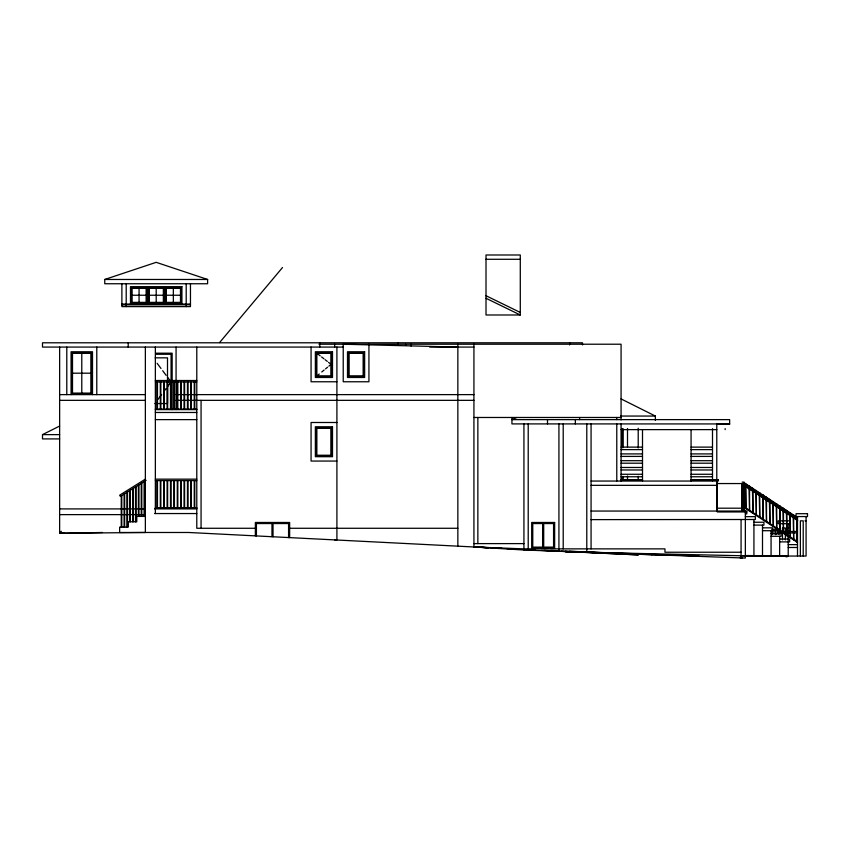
<?xml version="1.0" encoding="UTF-8"?>
<svg xmlns="http://www.w3.org/2000/svg" width="850" height="850" viewBox="0 0 850 850"><rect width="100%" height="100%" fill="white"/><g stroke="black" fill="none" stroke-linecap="round" stroke-linejoin="round"><path stroke-width="1.27" d="M744.111 484.457L743.622 485.212L797.725 520.529M157.962 399.426L161.638 394.517M163.88 391.521L166.154 388.482M167.503 386.686L171.073 381.926L167.503 377.156M61.349 531.261L59.638 533.279L145.361 532.483L145.361 347.076M219.555 342.603L282.498 267.538M316.784 376.051L331.075 376.051L331.075 353.196L316.784 353.196L316.784 376.051L319.26 374.021M321.767 371.971L324.137 370.026M325.55 368.868L327.547 367.232M328.833 366.18L331.075 364.342L328.546 362.366M775.359 534.576L779.641 531.537M776.093 534.342L780.449 531.494L797.502 531.494M778.26 534.352L781.097 532.493L780.449 531.494M145.732 480.579L120.402 496.411L119.648 495.199L145.318 479.156L145.849 480.579M59.638 438.908L42.5 438.908L42.5 434.626L59.638 426.052M121.677 304.874L190.464 304.767M516.736 417.478L511.934 419.624L729.64 419.624L729.64 424.341L716.784 424.341M104.752 279.469L156.177 262.331L207.613 279.469L207.613 283.751L104.752 283.751L104.752 279.469L207.613 279.469M102.499 532.483L59.638 533.332L59.638 347.076M59.638 533.332L64.388 533.237M698.923 556.049L565.356 551.204M486.009 259.282L520.285 259.282M131.92 295.237L146.2 295.237M149.058 295.237L163.349 295.237M166.207 295.237L180.487 295.237M121.89 304.066L190.464 304.066M520.285 314.989L486.009 314.989L486.009 254.989L520.285 254.989L520.285 314.989L486.009 298.276M318.931 344.218L621.074 344.218L621.074 419.911M343.219 347.076L42.5 347.076L42.5 342.794L582.505 342.794L582.505 344.93M429.622 347.076L473.928 347.076M155.635 353.196L172.146 353.196L172.146 409.583M155.539 354.269L171.073 354.269L171.073 409.583M155.167 357.839L167.503 357.839L167.503 403.548L154.87 403.548M72.505 373.192L91.067 373.192M155.359 380.513L196.786 380.513M336.908 381.767L311.068 381.767L311.068 347.076M155.359 381.947L196.786 381.947M59.638 394.623L145.361 394.623M176.067 394.623L473.928 394.623M59.638 400.339L145.361 400.339M176.067 400.339L473.928 400.339M155.359 409.084L196.786 409.084M155.359 409.626L196.786 409.626M155.359 412.484L196.786 412.484M620.638 416.054L655.361 416.054L655.361 420.336M473.928 417.478L621.074 417.478M155.359 419.624L196.786 419.624M336.908 422.493L311.068 422.493L311.068 461.061L336.908 461.061M729.64 423.938L511.934 423.906L511.934 417.478M621.074 429.622L716.784 429.622M42.5 434.626L59.638 434.626M621.074 447.121L642.504 447.121M691.071 447.121L712.502 447.121M621.074 449.618L642.504 449.618M691.071 449.618L712.502 449.618M621.074 453.911L642.504 453.911M691.071 453.911L712.502 453.911M621.074 456.408L642.504 456.408M691.071 456.408L712.502 456.408M621.074 460.689L642.504 460.689M691.071 460.689L712.502 460.689M621.074 463.197L642.504 463.197M691.071 463.197L712.502 463.197M621.074 467.479L642.504 467.479M691.071 467.479L712.502 467.479M621.074 469.976L642.504 469.976M691.071 469.976L712.502 469.976M621.074 474.268L642.504 474.268M691.071 474.268L712.502 474.268M621.074 476.765L642.504 476.765M691.071 476.765L712.502 476.765M155.359 479.145L196.786 479.145M621.074 479.708L642.504 479.708M691.071 479.708L712.502 479.708M716.784 479.708L718.218 479.708L718.218 481.047L591.069 481.047M712.502 479.91L718.218 479.91M621.074 479.974L642.504 479.974M691.071 479.974L718.218 479.974M155.359 480.579L196.786 480.579M742.146 482.12L744.111 482.12L744.111 511.052M716.784 483.554L744.111 483.554L797.502 518.415M591.069 485.339L716.784 485.339M145.318 507.726L145.361 513.549M155.359 507.716L196.786 507.716M155.359 508.257L196.786 508.257M716.784 508.194L742.146 508.194M59.638 508.906L145.361 508.906M154.583 508.906L196.786 508.906M591.069 511.052L746.789 511.052L746.789 513.91L745.354 513.91M746.789 511.944L717.326 511.944L717.326 481.047M154.583 513.549L196.786 513.549M59.638 514.622L145.361 514.622M145.361 516.407L136.786 516.407L136.786 521.762L128.212 521.762L128.212 527.117L119.648 527.117L119.648 532.483L188.7 532.483L488.442 547.719L473.928 546.986L473.928 344.218M745.354 516.651L755.352 516.651L755.352 519.499L591.069 519.626M805.003 520.837L806.076 520.837M753.929 522.24L763.927 522.24L763.927 525.098L753.929 525.098M762.503 527.839L772.501 527.839L772.501 530.697M787.143 527.988L788.216 527.988M255.361 528.275L196.786 528.275L196.786 347.076M289.648 528.275L457.853 528.275M771.726 529.284L779.641 529.284M762.503 530.697L779.641 530.719M780.449 532.929L797.502 532.929M771.067 533.439L781.076 533.439L781.076 536.297L771.067 536.297M787.143 536.541L788.216 536.541M779.641 539.028L789.639 539.028L789.639 541.886L779.641 541.886M334.645 539.899L336.908 539.899L336.908 347.076M473.928 543.607L523.929 543.607M788.216 544.627L797.502 544.627M788.216 547.485L797.502 547.485M581.241 551.629L565.356 551.629L567.662 551.629M741.072 552.234L664.955 552.234L664.955 548.866L523.929 548.866L473.928 546.986L488.506 547.634M607.739 552.925L638.212 554.274L638.212 554.901L541.227 550.407M741.072 555.826L788.216 555.826M745.354 556.049L806.076 556.049L806.076 516.556M785.889 556.761L787.143 556.761L787.143 555.826M651.737 554.763L671.808 554.933M745.354 555.539L779.641 555.826M745.354 555.826L586.787 552.309L586.787 423.906M457.853 347.076L343.219 344.218L343.219 381.767L368.932 381.767L368.932 344.218M473.928 546.986L523.929 550.003L745.354 558.067L745.354 511.052M638.212 554.274L651.939 554.774M492.479 547.804L501.755 548.218M512.348 548.686L516.322 548.866M530.899 549.514L534.873 549.684M550.768 550.396L557.398 550.683M569.319 551.214L578.595 551.629M589.199 552.096L601.12 552.628M501.755 548.324L491.151 547.814L501.638 548.388M509.703 548.707L516.322 549.026M526.926 549.536L534.873 549.918M544.149 550.364L557.398 551.002M561.372 551.193L638.212 554.901M740.18 557.844L742.209 557.951M506.919 548.664L516.152 549.132M524.078 549.536L534.629 550.067M486.009 295.726L520.285 312.449M621.01 398.884L655.361 416.054M744.111 482.726L797.502 517.618M744.111 483.289L751.74 488.261M755.002 490.397L759.358 493.244M761.536 494.668L772.438 501.776M774.616 503.2L778.972 506.047M781.15 507.471L796.407 517.427M744.111 485.254L797.056 519.828M744.111 506.738L797.502 541.599M744.111 507.599L797.502 542.449M793.135 538.741L793.666 539.102M796.524 540.961L797.056 541.312L796.524 516.981L797.056 542.162M779.556 529.879L780.098 530.241M782.956 532.1L783.487 532.451M786.346 534.31L786.877 534.671M789.735 536.531L790.277 536.881M762.599 518.808L763.13 519.159M765.988 521.018L766.519 521.379M769.378 523.239L769.919 523.589M772.778 525.449L773.309 525.81M776.167 527.669L776.698 528.02M749.02 509.947L749.562 510.297M752.42 512.157L752.951 512.518M755.809 514.378L756.351 514.728M759.199 516.587L759.741 516.949M745.631 507.726L746.173 508.226L745.631 483.746L745.631 507.875M316.784 353.196L320.195 355.853M321.619 356.968L323.924 358.764M325.072 359.656L327.303 361.409M157.112 363.279L161.001 368.475M162.679 370.717L166.154 375.36M743.41 483.554L743.686 494.891L743.282 483.554M803.218 556.049L803.218 520.837L800.36 520.837L800.36 556.049M797.502 516.556L797.502 556.049M788.216 523.696L788.216 556.049M785.357 539.92L785.357 527.988L782.499 527.988L782.499 539.92M779.641 523.696L779.641 533.981M779.641 536.297L779.641 556.049M778.568 530.719L778.568 533.237M778.037 530.719L778.037 533.237M775.71 530.719L775.71 534.501M775.179 530.719L775.179 534.501M772.852 530.719L772.852 534.501M772.31 530.719L772.31 534.501M771.067 530.697L771.067 556.049M762.503 525.098L762.503 556.049M753.929 519.499L753.929 556.049M743.814 484.861L743.814 511.052M743.633 484.861L743.633 511.052M742.326 508.428L742.326 511.052M742.209 483.554L742.146 511.052M742.082 483.554L742.082 511.052M741.072 519.626L741.072 557.908M725.146 428.634L725.146 429.622M716.784 423.906L716.784 479.91M716.784 481.047L716.784 511.052M712.502 428.634L712.502 481.047M691.071 429.622L691.071 481.047M642.504 429.622L642.504 481.047M638.212 428.219L638.212 447.939M638.212 476.234L638.212 480.016M627.502 428.474L627.502 446.962M627.502 476.011L627.502 479.963M623.209 428.74L623.209 447.642M623.209 476.436L623.209 480.335M622.147 428.549L622.147 447.833M622.147 476.404L622.147 480.335M621.786 428.91L621.786 447.483M621.074 423.906L621.074 481.047M616.781 417.478L616.781 419.624M616.781 423.906L616.781 481.047M591.069 423.906L591.069 548.866M579.647 417.478L579.647 419.624M575.354 419.624L575.354 423.906M569.638 342.794L569.638 344.93M563.21 423.906L563.21 548.866M558.928 423.906L558.928 551.278M547.496 419.624L547.496 423.906M528.211 423.906L528.211 548.866M523.929 423.906L523.929 550.003M477.859 417.478L477.859 543.607M457.853 344.218L457.853 546.168M411.071 344.218L411.071 346.12M405.62 344.218L405.62 345.334M398.214 342.794L398.214 344.93M334.645 344.218L334.645 347.076M319.759 342.794L319.759 347.076M289.648 537.614L289.648 522.474L255.361 522.474L255.361 535.872M288.575 537.614L288.575 523.547L273.031 523.547L273.031 536.764M271.968 536.711L271.968 523.547L256.424 523.547L256.424 535.925M201.067 400.339L201.067 528.275M194.778 381.947L194.778 409.084M194.778 480.579L194.778 507.716M194.246 381.947L194.246 409.084M194.246 480.579L194.246 507.716M191.388 381.947L191.388 409.084M191.388 480.579L191.388 507.716M190.846 381.947L190.846 409.084M190.846 480.579L190.846 507.716M190.464 283.751L190.464 306.616L121.89 306.616L121.89 283.751M187.999 381.947L187.999 409.084M187.999 480.579L187.999 507.716M187.457 381.947L187.457 409.084M187.457 480.579L187.457 507.716M186.203 283.751L186.203 306.616M184.599 381.947L184.599 409.084M184.599 480.579L184.599 507.716M184.067 381.947L184.067 409.084M184.067 480.579L184.067 507.716M181.209 381.947L181.209 409.084M181.209 480.579L181.209 507.716M180.667 381.947L180.667 409.084M180.667 480.579L180.667 507.716M177.82 381.947L177.82 409.084M177.82 480.579L177.82 507.716M177.278 381.947L177.278 409.084M177.278 480.579L177.278 507.716M176.067 347.076L176.067 409.583M174.42 381.947L174.42 409.084M174.42 480.579L174.42 507.716M173.889 381.947L173.889 409.084M173.889 480.579L173.889 507.716M173.347 288.097L173.347 302.377M171.031 480.579L171.031 507.716M170.499 381.947L170.499 409.084M170.499 480.579L170.499 507.716M167.641 381.947L167.641 409.084M167.641 480.579L167.641 507.716M167.099 381.947L167.099 409.084M167.099 480.579L167.099 507.716M164.773 286.663L164.773 303.811M164.241 381.947L164.241 409.084M164.241 480.579L164.241 507.716M163.71 381.947L163.71 409.084M163.71 480.579L163.71 507.716M160.852 381.947L160.852 409.084M160.852 480.579L160.852 507.716M160.321 381.947L160.321 409.084M160.321 480.579L160.321 507.716M157.462 381.947L157.462 409.084M157.462 480.579L157.462 507.716M156.921 381.947L156.921 409.084M156.921 480.579L156.921 507.716M156.209 288.097L156.209 302.377M155.359 347.076L155.359 513.549M147.634 286.663L147.634 303.811M144.638 481.259L144.638 516.407M144.107 481.599L144.107 516.407M141.791 483.044L141.791 516.407M141.249 483.384L141.249 516.407M139.06 288.097L139.06 302.377M138.933 484.829L138.933 516.407M138.391 485.169L138.391 516.407M136.074 486.614L136.074 521.762M135.532 486.954L135.532 521.762M133.216 488.399L133.216 521.762M132.674 488.739L132.674 521.762M130.358 490.195L130.358 521.762M129.816 490.524L129.816 521.762M128.212 342.794L128.212 347.076M127.5 491.98L127.5 527.117M126.969 492.309L126.969 527.117M126.204 283.751L126.204 306.616M124.642 493.765L124.642 527.117M124.111 494.094L124.111 527.117M121.784 495.55L121.784 527.117M121.252 495.879L121.252 527.117M96.783 347.076L96.783 394.623M92.501 394.623L92.501 351.762L71.071 351.762L71.071 394.623M81.781 353.196L81.781 393.189M66.789 347.076L66.789 394.623M181.921 286.663L130.486 286.663L130.486 303.811L181.921 303.811L181.921 286.663M146.561 287.736L131.559 287.736L131.559 302.738L146.561 302.738L146.561 287.736M163.699 287.736L148.708 287.736L148.708 302.738L163.699 302.738L163.699 287.736M180.848 287.736L165.846 287.736L165.846 302.738L180.848 302.738L180.848 287.736M146.2 288.097L131.92 288.097L131.92 302.377L146.2 302.377L146.2 288.097M163.349 288.097L149.058 288.097L149.058 302.377L163.349 302.377L163.349 288.097M180.487 288.097L166.207 288.097L166.207 302.377L180.487 302.377L180.487 288.097M332.499 351.762L315.361 351.762L315.361 377.474L332.499 377.474L332.499 351.762M364.639 351.762L347.501 351.762L347.501 377.474L364.639 377.474L364.639 351.762M91.428 352.835L72.144 352.835L72.144 393.55L91.428 393.55L91.428 352.835M331.426 352.835L316.434 352.835L316.434 376.412L331.426 376.412L331.426 352.835M363.566 352.835L348.574 352.835L348.574 376.412L363.566 376.412L363.566 352.835M91.067 353.196L72.505 353.196L72.505 393.189L91.067 393.189L91.067 353.196M363.216 353.196L348.925 353.196L348.925 376.051L363.216 376.051L363.216 353.196M332.499 426.774L315.361 426.774L315.361 456.694L332.499 456.694L332.499 426.774M331.426 427.848L316.434 427.848L316.434 455.621L331.426 455.621L331.426 427.848M331.075 428.209L316.784 428.209L316.784 455.26L331.075 455.26L331.075 428.209M807.5 513.697L796.067 513.697L796.067 516.556L807.5 516.556L807.5 513.697M789.639 520.837L778.218 520.837L778.218 523.696L789.639 523.696L789.639 520.837M554.646 522.474L531.696 522.474L531.696 548.197L554.646 548.197L554.646 522.474M542.629 523.547L532.769 523.547L532.769 547.124L542.629 547.124L542.629 523.547M553.573 523.547L543.702 523.547L543.702 547.124L553.573 547.124L553.573 523.547M749.562 486.317L749.02 485.966L749.562 510.489L749.562 486.317M752.951 488.527L752.42 488.176L752.951 512.752L752.951 488.527M756.351 490.748L755.809 490.397L756.351 515.015L756.351 490.748M759.741 492.957L759.199 492.607L759.741 517.278L759.741 492.957M763.13 495.178L762.599 494.828L763.13 519.541L763.13 495.178M766.519 497.388L765.988 497.038L766.519 521.804L766.519 497.388M769.919 499.609L769.378 499.258L769.919 524.067L769.919 499.609M773.309 501.819L772.778 501.468L773.309 526.32L773.309 501.819M776.698 504.039L776.167 503.689L776.698 528.583L776.698 504.039M780.098 506.249L779.556 505.899L780.098 530.846L780.098 506.249M783.487 508.47L782.956 508.119L783.487 533.109L783.487 508.47M786.877 510.68L786.346 510.329L786.877 535.372L786.877 510.68M790.277 512.901L789.735 512.55L790.277 537.636L790.277 512.901M793.666 515.111L793.135 514.76L793.666 539.899L793.666 515.111"/></g></svg>
